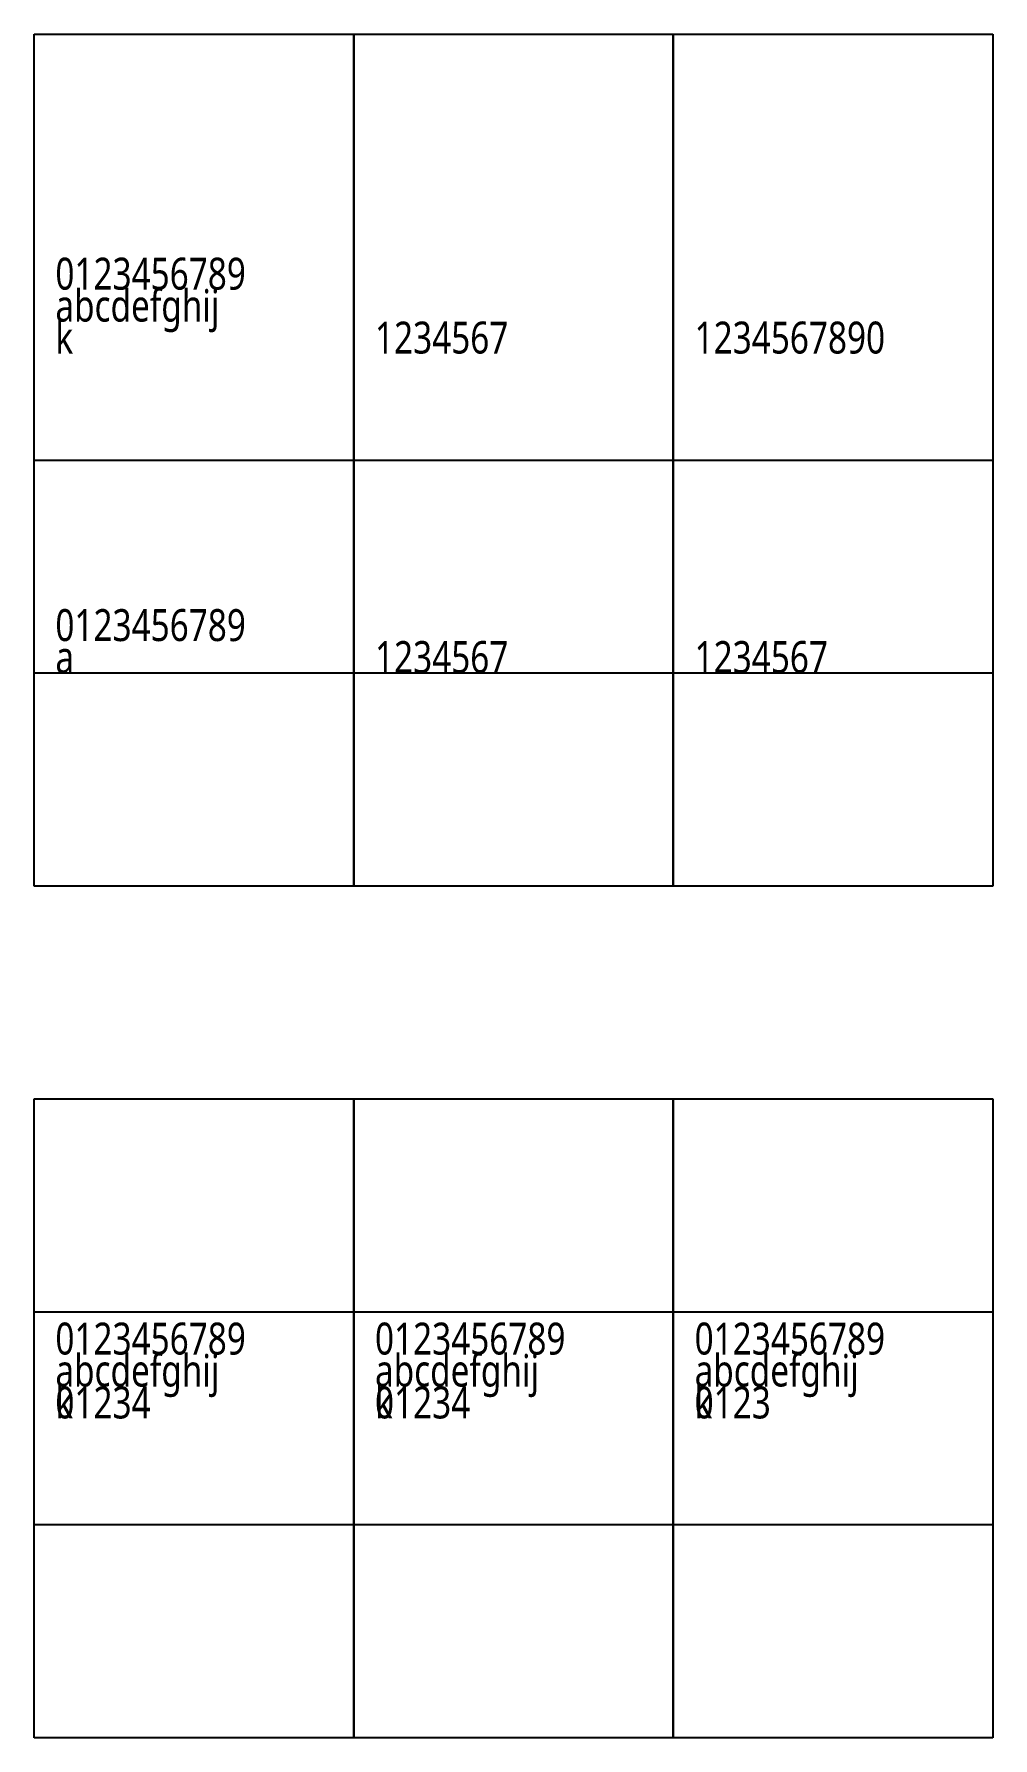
# Model space of a CAD drawing. Extents: x 0 to 45, y -110 to -30.
import ezdxf

# ---------------------------------------------------------------- set-up
doc = ezdxf.new("R2010")
doc.units = 0
doc.styles.add('微软雅黑 Light', font='')
doc.styles.get('微软雅黑 Light').set_extended_font_data('微软雅黑 Light')

msp = doc.modelspace()

# ---------------------------------------------------------------- linework, layer by layer
for p, q in [((0, -30), (15, -30)), ((0, -60), (0, -30)), ((15, -30), (15, -60)), ((15, -30), (30, -30)), ((15, -60), (15, -30)), ((30, -30), (30, -60)), ((30, -30), (45, -30)), ((30, -60), (30, -30)), ((45, -30), (45, -60)), ((0, -50), (15, -50)), ((0, -70), (0, -50)), ((15, -50), (15, -70)), ((15, -50), (30, -50)), ((15, -70), (15, -50)), ((30, -50), (30, -70)), ((30, -50), (45, -50)), ((30, -70), (30, -50)), ((45, -50), (45, -70)), ((15, -60), (0, -60)), ((30, -60), (15, -60)), ((45, -60), (30, -60)), ((15, -70), (0, -70)), ((30, -70), (15, -70)), ((45, -70), (30, -70)), ((0, -80), (15, -80)), ((0, -110), (0, -80)), ((15, -80), (15, -110)), ((15, -80), (30, -80)), ((15, -110), (15, -80)), ((30, -80), (30, -110)), ((30, -80), (45, -80)), ((30, -110), (30, -80)), ((45, -80), (45, -110)), ((0, -90), (15, -90)), ((0, -100), (0, -90)), ((15, -90), (15, -100)), ((15, -90), (30, -90)), ((15, -100), (15, -90)), ((30, -90), (30, -100)), ((30, -90), (45, -90)), ((30, -100), (30, -90)), ((45, -90), (45, -100)), ((15, -100), (0, -100)), ((30, -100), (15, -100)), ((45, -100), (30, -100)), ((15, -110), (0, -110)), ((30, -110), (15, -110)), ((45, -110), (30, -110))]:
    msp.add_line(p, q)

# ---------------------------------------------------------------- texts
at = {"style": '微软雅黑 Light', "width": 0.8}
for s, p in [('0123456789', (1, -42)), ('abcdefghij', (1, -43.5)), ('k', (1, -45)), ('1234567', (16, -45)), ('1234567890', (31, -45)), ('0123456789', (1, -58.5)), ('a', (1, -60)), ('1234567', (16, -60)), ('1234567', (31, -60)), ('0123456789', (1, -92)), ('0123456789', (16, -92)), ('0123456789', (31, -92)), ('abcdefghij', (1, -93.5)), ('abcdefghij', (16, -93.5)), ('abcdefghij', (31, -93.5)), ('01234', (1, -95)), ('k', (1, -95)), ('01234', (16, -95)), ('k', (16, -95)), ('0123', (31, -95)), ('k', (31, -95))]:
    msp.add_text(s, height=1.5, dxfattribs=at).set_placement(p)

doc.saveas('drawing.dxf')
